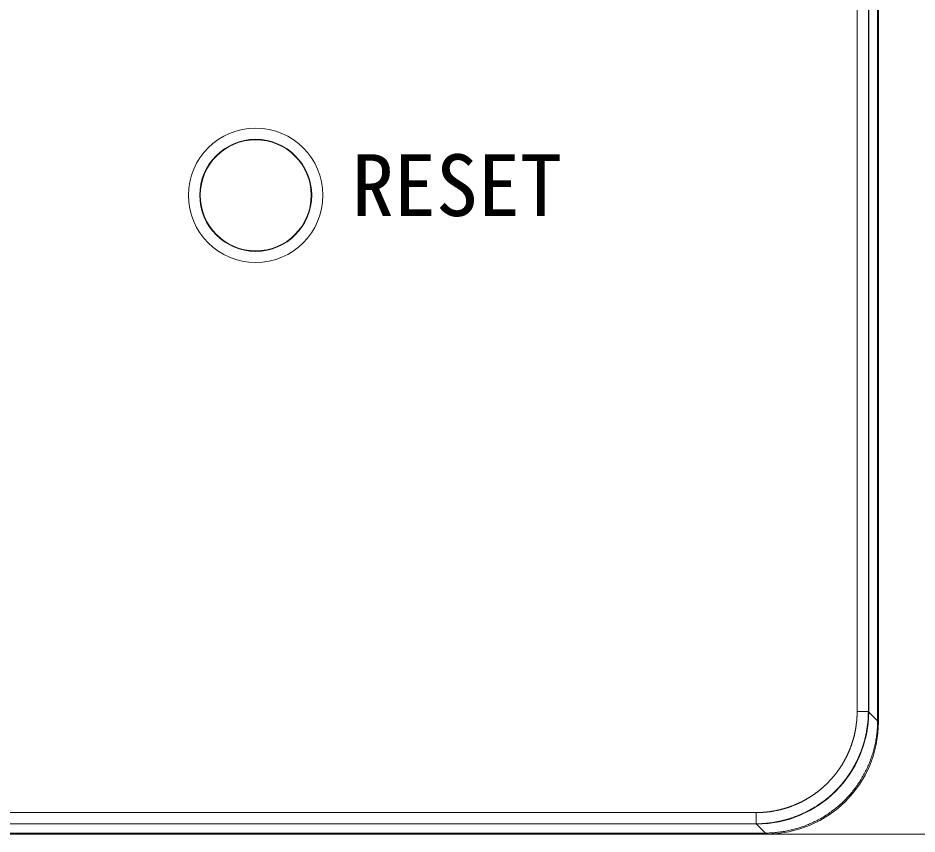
# Model space of a CAD drawing. Units: millimetres, scale not verified. Extents: x -798 to 446, y -315 to 315.
# Drawn here: x -78.91 to -54.88, y -81.96 to -60.15 of the extents above; entities that cross this region are included whole.
import ezdxf
from ezdxf.enums import TextEntityAlignment as Align

# ---------------------------------------------------------------- set-up
doc = ezdxf.new("R2010")
doc.units = ezdxf.units.MM
doc.header["$LTSCALE"] = 3
doc.layers.add('0-0_0', color=7, linetype='Continuous', lineweight=18)
doc.styles.add('ＭＳ ゴシック', font='')
doc.styles.get('ＭＳ ゴシック').set_extended_font_data('MS Gothic')

msp = doc.modelspace()

# ---------------------------------------------------------------- linework, layer by layer
at = {"layer": '0-0_0'}
for p, q in [((-55.933, -78.934), (-55.933, 54.517)), ((-56.168, -78.699), (-56.168, 54.281)), ((-55.906, -12.134), (-55.906, -78.959)), ((-55.906, -78.959), (-55.906, -12.734)), ((-56.479, -78.688), (-56.479, -50.738)), ((-56.179, -50.738), (-56.179, -78.688)), ((-56.479, -78.688), (-56.179, -78.688)), ((-56.168, -78.699), (-55.933, -78.934)), ((-123.585, -81.386), (-59.178, -81.386)), ((-59.178, -81.386), (-59.178, -81.686)), ((-59.178, -81.686), (-123.585, -81.686)), ((-58.931, -81.932), (-59.167, -81.697)), ((-123.832, -81.932), (-58.931, -81.932)), ((-123.856, -81.959), (-58.906, -81.959)), ((-58.941, -81.959), (-33.388, -81.959))]:
    msp.add_line(p, q, dxfattribs=at)
for points in [[(-56.485, -78.859), (-56.484, -78.85), (-56.483, -78.84), (-56.483, -78.831), (-56.482, -78.821), (-56.482, -78.812), (-56.482, -78.802), (-56.481, -78.793), (-56.481, -78.783), (-56.481, -78.774), (-56.48, -78.764), (-56.48, -78.755), (-56.48, -78.745), (-56.48, -78.736), (-56.479, -78.726), (-56.479, -78.717), (-56.479, -78.707), (-56.479, -78.697), (-56.479, -78.688)], [(-56.179, -78.688), (-56.179, -78.698), (-56.179, -78.709), (-56.18, -78.72), (-56.18, -78.73), (-56.18, -78.741), (-56.18, -78.752), (-56.18, -78.762), (-56.181, -78.773), (-56.181, -78.783), (-56.181, -78.794), (-56.182, -78.804), (-56.182, -78.815), (-56.183, -78.826), (-56.183, -78.836), (-56.184, -78.847), (-56.184, -78.857), (-56.185, -78.868), (-56.185, -78.878), (-56.186, -78.889), (-56.187, -78.899), (-56.188, -78.91), (-56.188, -78.92), (-56.189, -78.931), (-56.19, -78.941), (-56.191, -78.952), (-56.192, -78.962), (-56.193, -78.973), (-56.194, -78.983), (-56.195, -78.993), (-56.196, -79.004), (-56.197, -79.014), (-56.198, -79.025), (-56.2, -79.035), (-56.201, -79.046), (-56.202, -79.056), (-56.203, -79.066), (-56.205, -79.077), (-56.206, -79.087), (-56.208, -79.098)], [(-56.168, -78.699), (-56.169, -78.698), (-56.17, -78.697), (-56.171, -78.697), (-56.171, -78.696), (-56.172, -78.695), (-56.173, -78.694), (-56.174, -78.694), (-56.174, -78.693), (-56.175, -78.693), (-56.175, -78.692), (-56.176, -78.692), (-56.176, -78.691), (-56.177, -78.691), (-56.177, -78.69), (-56.178, -78.69), (-56.178, -78.689), (-56.179, -78.689), (-56.179, -78.688)], [(-56.533, -79.224), (-56.531, -79.215), (-56.529, -79.205), (-56.527, -79.196), (-56.526, -79.187), (-56.524, -79.178), (-56.522, -79.168), (-56.521, -79.159), (-56.519, -79.15), (-56.517, -79.141), (-56.516, -79.131), (-56.514, -79.122), (-56.513, -79.113), (-56.511, -79.103), (-56.51, -79.094), (-56.509, -79.085), (-56.507, -79.075), (-56.506, -79.066), (-56.504, -79.057), (-56.503, -79.047), (-56.502, -79.038), (-56.501, -79.029), (-56.5, -79.019), (-56.498, -79.01), (-56.497, -79), (-56.496, -78.991), (-56.495, -78.982), (-56.494, -78.972), (-56.493, -78.963), (-56.492, -78.953), (-56.491, -78.944), (-56.49, -78.935), (-56.49, -78.925), (-56.489, -78.916), (-56.488, -78.906), (-56.487, -78.897), (-56.487, -78.888), (-56.486, -78.878), (-56.485, -78.869), (-56.485, -78.859)], [(-55.96, -79.338), (-55.955, -79.301), (-55.951, -79.265), (-55.947, -79.228), (-55.944, -79.192), (-55.941, -79.155), (-55.938, -79.118), (-55.936, -79.081), (-55.935, -79.045), (-55.934, -79.008), (-55.933, -78.971), (-55.933, -78.934)], [(-56.631, -79.581), (-56.628, -79.572), (-56.625, -79.563), (-56.622, -79.554), (-56.619, -79.545), (-56.616, -79.536), (-56.613, -79.527), (-56.61, -79.518), (-56.607, -79.508), (-56.604, -79.499), (-56.601, -79.49), (-56.598, -79.481), (-56.596, -79.472), (-56.593, -79.463), (-56.59, -79.454), (-56.588, -79.445), (-56.585, -79.436), (-56.582, -79.427), (-56.58, -79.417), (-56.577, -79.408), (-56.575, -79.399), (-56.572, -79.39), (-56.57, -79.381), (-56.567, -79.372), (-56.565, -79.362), (-56.562, -79.353), (-56.56, -79.344), (-56.558, -79.335), (-56.556, -79.326), (-56.553, -79.316), (-56.551, -79.307), (-56.549, -79.298), (-56.547, -79.289), (-56.545, -79.279), (-56.543, -79.27), (-56.541, -79.261), (-56.539, -79.252), (-56.537, -79.242), (-56.535, -79.233), (-56.533, -79.224)], [(-56.208, -79.098), (-56.209, -79.108), (-56.21, -79.118), (-56.212, -79.129), (-56.214, -79.139), (-56.215, -79.149), (-56.217, -79.16), (-56.218, -79.17), (-56.22, -79.18), (-56.222, -79.191), (-56.224, -79.201), (-56.226, -79.211), (-56.227, -79.222), (-56.229, -79.232), (-56.231, -79.242), (-56.233, -79.253), (-56.235, -79.263), (-56.237, -79.273), (-56.239, -79.284), (-56.241, -79.294), (-56.243, -79.304), (-56.246, -79.314), (-56.248, -79.325), (-56.25, -79.335), (-56.252, -79.345), (-56.255, -79.355), (-56.257, -79.366), (-56.259, -79.376), (-56.262, -79.386), (-56.264, -79.396), (-56.267, -79.407), (-56.269, -79.417), (-56.272, -79.427), (-56.275, -79.437), (-56.277, -79.447), (-56.28, -79.458), (-56.283, -79.468), (-56.285, -79.478), (-56.288, -79.488), (-56.291, -79.498)], [(-56.479, -80.661), (-56.458, -80.631), (-56.438, -80.6), (-56.418, -80.57), (-56.398, -80.539), (-56.378, -80.507), (-56.359, -80.476), (-56.34, -80.444), (-56.322, -80.412), (-56.304, -80.38), (-56.287, -80.348), (-56.269, -80.315), (-56.253, -80.283), (-56.236, -80.25), (-56.22, -80.216), (-56.205, -80.183), (-56.19, -80.15), (-56.175, -80.116), (-56.161, -80.082), (-56.147, -80.048), (-56.134, -80.014), (-56.12, -79.979), (-56.108, -79.945), (-56.096, -79.91), (-56.084, -79.875), (-56.073, -79.84), (-56.062, -79.805), (-56.051, -79.77), (-56.041, -79.734), (-56.032, -79.699), (-56.022, -79.663), (-56.014, -79.627), (-56.005, -79.591), (-55.998, -79.555), (-55.99, -79.519), (-55.983, -79.483), (-55.977, -79.447), (-55.971, -79.411), (-55.965, -79.374), (-55.96, -79.338)], [(-56.291, -79.498), (-56.294, -79.509), (-56.297, -79.519), (-56.3, -79.529), (-56.303, -79.539), (-56.306, -79.549), (-56.309, -79.559), (-56.312, -79.569), (-56.315, -79.579), (-56.318, -79.59), (-56.321, -79.6), (-56.325, -79.61), (-56.328, -79.62), (-56.331, -79.63), (-56.335, -79.64), (-56.338, -79.65), (-56.341, -79.66), (-56.345, -79.67), (-56.348, -79.68), (-56.352, -79.69), (-56.355, -79.7), (-56.359, -79.71), (-56.363, -79.72), (-56.366, -79.73), (-56.37, -79.739), (-56.374, -79.749), (-56.377, -79.759), (-56.381, -79.769), (-56.385, -79.779), (-56.389, -79.789), (-56.393, -79.799), (-56.397, -79.808), (-56.401, -79.818), (-56.405, -79.828), (-56.409, -79.838), (-56.413, -79.847), (-56.417, -79.857), (-56.421, -79.867), (-56.425, -79.876), (-56.429, -79.886)], [(-56.777, -79.92), (-56.772, -79.912), (-56.768, -79.903), (-56.764, -79.895), (-56.76, -79.886), (-56.756, -79.878), (-56.751, -79.869), (-56.747, -79.861), (-56.743, -79.852), (-56.739, -79.844), (-56.735, -79.835), (-56.731, -79.827), (-56.727, -79.818), (-56.723, -79.81), (-56.719, -79.801), (-56.715, -79.792), (-56.712, -79.784), (-56.708, -79.775), (-56.704, -79.766), (-56.7, -79.758), (-56.696, -79.749), (-56.693, -79.74), (-56.689, -79.731), (-56.685, -79.723), (-56.682, -79.714), (-56.678, -79.705), (-56.675, -79.696), (-56.671, -79.688), (-56.668, -79.679), (-56.664, -79.67), (-56.661, -79.661), (-56.657, -79.652), (-56.654, -79.643), (-56.651, -79.634), (-56.647, -79.625), (-56.644, -79.617), (-56.641, -79.608), (-56.637, -79.599), (-56.634, -79.59), (-56.631, -79.581)], [(-56.967, -80.235), (-56.961, -80.228), (-56.956, -80.22), (-56.951, -80.212), (-56.945, -80.204), (-56.94, -80.196), (-56.935, -80.188), (-56.929, -80.181), (-56.924, -80.173), (-56.919, -80.165), (-56.914, -80.157), (-56.909, -80.149), (-56.904, -80.141), (-56.899, -80.133), (-56.893, -80.125), (-56.888, -80.117), (-56.883, -80.109), (-56.879, -80.101), (-56.874, -80.093), (-56.869, -80.085), (-56.864, -80.077), (-56.859, -80.069), (-56.854, -80.06), (-56.849, -80.052), (-56.845, -80.044), (-56.84, -80.036), (-56.835, -80.028), (-56.831, -80.02), (-56.826, -80.011), (-56.821, -80.003), (-56.817, -79.995), (-56.812, -79.987), (-56.808, -79.978), (-56.803, -79.97), (-56.799, -79.962), (-56.794, -79.954), (-56.79, -79.945), (-56.785, -79.937), (-56.781, -79.928), (-56.777, -79.92)], [(-56.429, -79.886), (-56.433, -79.896), (-56.438, -79.905), (-56.442, -79.915), (-56.446, -79.925), (-56.451, -79.934), (-56.455, -79.944), (-56.459, -79.953), (-56.464, -79.963), (-56.468, -79.972), (-56.473, -79.982), (-56.477, -79.991), (-56.482, -80.001), (-56.487, -80.01), (-56.491, -80.019), (-56.496, -80.029), (-56.501, -80.038), (-56.505, -80.048), (-56.51, -80.057), (-56.515, -80.066), (-56.52, -80.076), (-56.525, -80.085), (-56.53, -80.094), (-56.534, -80.103), (-56.539, -80.113), (-56.544, -80.122), (-56.549, -80.131), (-56.555, -80.14), (-56.56, -80.149), (-56.565, -80.158), (-56.57, -80.168), (-56.575, -80.177), (-56.58, -80.186), (-56.586, -80.195), (-56.591, -80.204), (-56.596, -80.213), (-56.602, -80.222), (-56.607, -80.231), (-56.612, -80.24), (-56.618, -80.249)], [(-57.2, -80.524), (-57.193, -80.517), (-57.187, -80.51), (-57.18, -80.503), (-57.174, -80.496), (-57.168, -80.489), (-57.161, -80.481), (-57.155, -80.474), (-57.149, -80.467), (-57.143, -80.46), (-57.136, -80.453), (-57.13, -80.446), (-57.124, -80.438), (-57.118, -80.431), (-57.112, -80.424), (-57.105, -80.417), (-57.099, -80.409), (-57.093, -80.402), (-57.087, -80.395), (-57.081, -80.387), (-57.075, -80.38), (-57.069, -80.372), (-57.063, -80.365), (-57.058, -80.357), (-57.052, -80.35), (-57.046, -80.342), (-57.04, -80.335), (-57.034, -80.327), (-57.028, -80.32), (-57.023, -80.312), (-57.017, -80.305), (-57.011, -80.297), (-57.006, -80.289), (-57, -80.282), (-56.994, -80.274), (-56.989, -80.266), (-56.983, -80.259), (-56.978, -80.251), (-56.972, -80.243), (-56.967, -80.235)], [(-56.618, -80.249), (-56.623, -80.258), (-56.629, -80.267), (-56.634, -80.276), (-56.64, -80.284), (-56.645, -80.293), (-56.651, -80.302), (-56.657, -80.311), (-56.662, -80.32), (-56.668, -80.329), (-56.674, -80.337), (-56.68, -80.346), (-56.686, -80.355), (-56.691, -80.364), (-56.697, -80.372), (-56.703, -80.381), (-56.709, -80.39), (-56.715, -80.398), (-56.721, -80.407), (-56.727, -80.416), (-56.733, -80.424), (-56.74, -80.433), (-56.746, -80.441), (-56.752, -80.45), (-56.758, -80.459), (-56.764, -80.467), (-56.771, -80.476), (-56.777, -80.484), (-56.783, -80.493), (-56.79, -80.501), (-56.796, -80.509), (-56.803, -80.518), (-56.809, -80.526), (-56.816, -80.534), (-56.822, -80.543), (-56.829, -80.551), (-56.835, -80.559), (-56.842, -80.568), (-56.849, -80.576), (-56.855, -80.584)], [(-57.55, -81.596), (-57.517, -81.579), (-57.485, -81.561), (-57.453, -81.543), (-57.421, -81.525), (-57.389, -81.506), (-57.358, -81.487), (-57.327, -81.467), (-57.296, -81.448), (-57.265, -81.427), (-57.234, -81.407), (-57.204, -81.386), (-57.174, -81.364), (-57.145, -81.343), (-57.115, -81.321), (-57.086, -81.298), (-57.057, -81.275), (-57.029, -81.252), (-57, -81.229), (-56.972, -81.205), (-56.945, -81.181), (-56.917, -81.156), (-56.89, -81.131), (-56.863, -81.106), (-56.837, -81.08), (-56.811, -81.055), (-56.785, -81.028), (-56.759, -81.002), (-56.734, -80.975), (-56.709, -80.948), (-56.685, -80.921), (-56.66, -80.893), (-56.637, -80.865), (-56.613, -80.837), (-56.59, -80.808), (-56.567, -80.779), (-56.545, -80.75), (-56.523, -80.721), (-56.501, -80.691), (-56.479, -80.661)], [(-57.469, -80.776), (-57.461, -80.77), (-57.454, -80.764), (-57.447, -80.758), (-57.439, -80.752), (-57.432, -80.746), (-57.425, -80.74), (-57.418, -80.734), (-57.411, -80.727), (-57.403, -80.721), (-57.396, -80.715), (-57.389, -80.709), (-57.382, -80.702), (-57.375, -80.696), (-57.368, -80.69), (-57.361, -80.683), (-57.354, -80.677), (-57.347, -80.671), (-57.34, -80.664), (-57.333, -80.658), (-57.326, -80.651), (-57.319, -80.645), (-57.313, -80.638), (-57.306, -80.632), (-57.299, -80.625), (-57.292, -80.619), (-57.285, -80.612), (-57.279, -80.605), (-57.272, -80.599), (-57.265, -80.592), (-57.259, -80.585), (-57.252, -80.579), (-57.245, -80.572), (-57.239, -80.565), (-57.232, -80.558), (-57.226, -80.551), (-57.219, -80.544), (-57.213, -80.538), (-57.206, -80.531), (-57.2, -80.524)], [(-56.855, -80.584), (-56.862, -80.592), (-56.869, -80.6), (-56.875, -80.609), (-56.882, -80.617), (-56.889, -80.625), (-56.896, -80.633), (-56.903, -80.641), (-56.91, -80.649), (-56.917, -80.657), (-56.924, -80.665), (-56.931, -80.673), (-56.938, -80.681), (-56.945, -80.689), (-56.952, -80.696), (-56.959, -80.704), (-56.966, -80.712), (-56.973, -80.72), (-56.98, -80.728), (-56.987, -80.735), (-56.995, -80.743), (-57.002, -80.751), (-57.009, -80.758), (-57.016, -80.766), (-57.024, -80.773), (-57.031, -80.781), (-57.038, -80.788), (-57.046, -80.796), (-57.053, -80.803), (-57.06, -80.811), (-57.068, -80.818), (-57.075, -80.826), (-57.083, -80.833), (-57.09, -80.84), (-57.098, -80.848), (-57.106, -80.855), (-57.113, -80.862), (-57.121, -80.869), (-57.128, -80.877), (-57.136, -80.884)], [(-58.097, -81.161), (-58.088, -81.157), (-58.08, -81.153), (-58.071, -81.149), (-58.063, -81.145), (-58.054, -81.141), (-58.045, -81.137), (-58.037, -81.133), (-58.028, -81.129), (-58.02, -81.125), (-58.011, -81.121), (-58.003, -81.117), (-57.994, -81.113), (-57.986, -81.109), (-57.977, -81.105), (-57.969, -81.1), (-57.96, -81.096), (-57.952, -81.092), (-57.943, -81.087), (-57.935, -81.083), (-57.927, -81.079), (-57.918, -81.074), (-57.91, -81.07), (-57.902, -81.065), (-57.893, -81.061), (-57.885, -81.056), (-57.877, -81.052), (-57.868, -81.047), (-57.86, -81.043), (-57.852, -81.038), (-57.844, -81.033), (-57.835, -81.029), (-57.827, -81.024), (-57.819, -81.019), (-57.811, -81.014), (-57.803, -81.009), (-57.794, -81.005), (-57.786, -81), (-57.778, -80.995), (-57.77, -80.99)], [(-57.77, -80.99), (-57.762, -80.985), (-57.754, -80.98), (-57.746, -80.975), (-57.738, -80.97), (-57.73, -80.965), (-57.722, -80.96), (-57.714, -80.955), (-57.706, -80.949), (-57.698, -80.944), (-57.69, -80.939), (-57.682, -80.934), (-57.674, -80.929), (-57.666, -80.923), (-57.659, -80.918), (-57.651, -80.913), (-57.643, -80.907), (-57.635, -80.902), (-57.627, -80.896), (-57.62, -80.891), (-57.612, -80.885), (-57.604, -80.88), (-57.596, -80.874), (-57.589, -80.869), (-57.581, -80.863), (-57.573, -80.858), (-57.566, -80.852), (-57.558, -80.846), (-57.551, -80.841), (-57.543, -80.835), (-57.536, -80.829), (-57.528, -80.823), (-57.521, -80.817), (-57.513, -80.812), (-57.506, -80.806), (-57.498, -80.8), (-57.491, -80.794), (-57.483, -80.788), (-57.476, -80.782), (-57.469, -80.776)], [(-57.136, -80.884), (-57.144, -80.891), (-57.152, -80.898), (-57.159, -80.905), (-57.167, -80.912), (-57.175, -80.919), (-57.183, -80.926), (-57.191, -80.933), (-57.199, -80.94), (-57.207, -80.947), (-57.214, -80.954), (-57.222, -80.961), (-57.23, -80.968), (-57.238, -80.974), (-57.247, -80.981), (-57.255, -80.988), (-57.263, -80.995), (-57.271, -81.001), (-57.279, -81.008), (-57.287, -81.015), (-57.295, -81.021), (-57.304, -81.028), (-57.312, -81.034), (-57.32, -81.041), (-57.328, -81.047), (-57.337, -81.054), (-57.345, -81.06), (-57.353, -81.067), (-57.362, -81.073), (-57.37, -81.08), (-57.378, -81.086), (-57.387, -81.092), (-57.395, -81.098), (-57.404, -81.105), (-57.412, -81.111), (-57.421, -81.117), (-57.429, -81.123), (-57.438, -81.129), (-57.447, -81.135), (-57.455, -81.142)], [(-58.444, -81.284), (-58.435, -81.282), (-58.426, -81.279), (-58.417, -81.277), (-58.408, -81.274), (-58.399, -81.271), (-58.389, -81.268), (-58.38, -81.266), (-58.371, -81.263), (-58.362, -81.26), (-58.353, -81.257), (-58.344, -81.254), (-58.335, -81.251), (-58.326, -81.248), (-58.317, -81.245), (-58.308, -81.242), (-58.299, -81.239), (-58.29, -81.236), (-58.282, -81.233), (-58.273, -81.23), (-58.264, -81.227), (-58.255, -81.224), (-58.246, -81.22), (-58.237, -81.217), (-58.228, -81.214), (-58.219, -81.21), (-58.211, -81.207), (-58.202, -81.204), (-58.193, -81.2), (-58.184, -81.197), (-58.175, -81.193), (-58.167, -81.19), (-58.158, -81.186), (-58.149, -81.183), (-58.14, -81.179), (-58.132, -81.175), (-58.123, -81.172), (-58.114, -81.168), (-58.106, -81.164), (-58.097, -81.161)], [(-57.455, -81.142), (-57.464, -81.148), (-57.473, -81.154), (-57.481, -81.16), (-57.49, -81.166), (-57.499, -81.171), (-57.507, -81.177), (-57.516, -81.183), (-57.525, -81.189), (-57.534, -81.195), (-57.543, -81.201), (-57.551, -81.206), (-57.56, -81.212), (-57.569, -81.218), (-57.578, -81.223), (-57.587, -81.229), (-57.596, -81.234), (-57.605, -81.24), (-57.614, -81.246), (-57.623, -81.251), (-57.632, -81.256), (-57.641, -81.262), (-57.65, -81.267), (-57.659, -81.273), (-57.668, -81.278), (-57.677, -81.283), (-57.686, -81.289), (-57.695, -81.294), (-57.705, -81.299), (-57.714, -81.304), (-57.723, -81.309), (-57.732, -81.314), (-57.741, -81.319), (-57.751, -81.324), (-57.76, -81.329), (-57.769, -81.334), (-57.778, -81.339), (-57.788, -81.344), (-57.797, -81.349), (-57.806, -81.354)], [(-59.178, -81.386), (-59.168, -81.386), (-59.158, -81.386), (-59.149, -81.386), (-59.139, -81.386), (-59.13, -81.386), (-59.12, -81.385), (-59.111, -81.385), (-59.101, -81.385), (-59.092, -81.385), (-59.082, -81.384), (-59.072, -81.384), (-59.063, -81.384), (-59.053, -81.383), (-59.044, -81.383), (-59.034, -81.382), (-59.025, -81.382), (-59.015, -81.381), (-59.006, -81.381), (-58.996, -81.38), (-58.987, -81.379), (-58.977, -81.379), (-58.968, -81.378), (-58.958, -81.377), (-58.949, -81.376), (-58.939, -81.375), (-58.93, -81.375), (-58.92, -81.374), (-58.911, -81.373), (-58.901, -81.372), (-58.892, -81.371), (-58.882, -81.37), (-58.873, -81.369), (-58.863, -81.368), (-58.854, -81.366), (-58.844, -81.365), (-58.835, -81.364), (-58.825, -81.363), (-58.816, -81.362), (-58.806, -81.36)], [(-58.806, -81.36), (-58.797, -81.359), (-58.788, -81.358), (-58.778, -81.356), (-58.769, -81.355), (-58.759, -81.353), (-58.75, -81.352), (-58.741, -81.35), (-58.731, -81.349), (-58.722, -81.347), (-58.712, -81.346), (-58.703, -81.344), (-58.694, -81.342), (-58.684, -81.341), (-58.675, -81.339), (-58.666, -81.337), (-58.656, -81.335), (-58.647, -81.333), (-58.638, -81.331), (-58.628, -81.329), (-58.619, -81.328), (-58.61, -81.326), (-58.6, -81.324), (-58.591, -81.322), (-58.582, -81.319), (-58.573, -81.317), (-58.563, -81.315), (-58.554, -81.313), (-58.545, -81.311), (-58.536, -81.309), (-58.527, -81.306), (-58.517, -81.304), (-58.508, -81.302), (-58.499, -81.299), (-58.49, -81.297), (-58.481, -81.294), (-58.471, -81.292), (-58.462, -81.29), (-58.453, -81.287), (-58.444, -81.284)], [(-57.806, -81.354), (-57.816, -81.359), (-57.825, -81.363), (-57.835, -81.368), (-57.844, -81.373), (-57.853, -81.378), (-57.863, -81.382), (-57.872, -81.387), (-57.882, -81.391), (-57.891, -81.396), (-57.901, -81.4), (-57.91, -81.405), (-57.92, -81.409), (-57.929, -81.414), (-57.939, -81.418), (-57.948, -81.422), (-57.958, -81.427), (-57.968, -81.431), (-57.977, -81.435), (-57.987, -81.439), (-57.996, -81.443), (-58.006, -81.448), (-58.016, -81.452), (-58.025, -81.456), (-58.035, -81.46), (-58.045, -81.464), (-58.054, -81.468), (-58.064, -81.472), (-58.074, -81.475), (-58.084, -81.479), (-58.093, -81.483), (-58.103, -81.487), (-58.113, -81.491), (-58.123, -81.494), (-58.133, -81.498), (-58.143, -81.502), (-58.152, -81.505), (-58.162, -81.509), (-58.172, -81.512), (-58.182, -81.516)], [(-58.987, -81.68), (-58.997, -81.68), (-59.008, -81.681), (-59.018, -81.682), (-59.029, -81.682), (-59.04, -81.683), (-59.05, -81.683), (-59.061, -81.684), (-59.071, -81.684), (-59.082, -81.684), (-59.093, -81.685), (-59.103, -81.685), (-59.114, -81.685), (-59.124, -81.685), (-59.135, -81.686), (-59.146, -81.686), (-59.156, -81.686), (-59.167, -81.686), (-59.178, -81.686)], [(-59.167, -81.697), (-59.167, -81.696), (-59.168, -81.696), (-59.168, -81.695), (-59.169, -81.695), (-59.169, -81.694), (-59.17, -81.694), (-59.17, -81.693), (-59.171, -81.693), (-59.171, -81.692), (-59.172, -81.692), (-59.172, -81.691), (-59.173, -81.691), (-59.173, -81.69), (-59.174, -81.69), (-59.174, -81.689), (-59.175, -81.689), (-59.175, -81.688), (-59.176, -81.688), (-59.176, -81.687), (-59.177, -81.687), (-59.177, -81.686), (-59.178, -81.686)], [(-58.578, -81.625), (-58.588, -81.627), (-58.598, -81.629), (-58.609, -81.631), (-58.619, -81.633), (-58.63, -81.635), (-58.64, -81.637), (-58.65, -81.639), (-58.661, -81.641), (-58.671, -81.643), (-58.682, -81.644), (-58.692, -81.646), (-58.702, -81.648), (-58.713, -81.649), (-58.723, -81.651), (-58.734, -81.653), (-58.744, -81.654), (-58.755, -81.656), (-58.765, -81.657), (-58.776, -81.659), (-58.786, -81.66), (-58.797, -81.661), (-58.807, -81.663), (-58.818, -81.664), (-58.828, -81.665), (-58.839, -81.667), (-58.849, -81.668), (-58.86, -81.669), (-58.87, -81.67), (-58.881, -81.671), (-58.891, -81.672), (-58.902, -81.673), (-58.913, -81.674), (-58.923, -81.675), (-58.934, -81.676), (-58.944, -81.677), (-58.955, -81.678), (-58.965, -81.678), (-58.976, -81.679), (-58.987, -81.68)], [(-58.931, -81.932), (-58.894, -81.932), (-58.857, -81.932), (-58.82, -81.93), (-58.784, -81.929), (-58.747, -81.927), (-58.71, -81.924), (-58.674, -81.921), (-58.637, -81.918), (-58.6, -81.914), (-58.564, -81.91), (-58.527, -81.905), (-58.491, -81.9), (-58.454, -81.894), (-58.418, -81.888), (-58.382, -81.882), (-58.346, -81.875), (-58.31, -81.868), (-58.274, -81.86), (-58.238, -81.851), (-58.202, -81.843), (-58.166, -81.834), (-58.131, -81.824), (-58.096, -81.814), (-58.06, -81.803), (-58.025, -81.793), (-57.99, -81.781), (-57.955, -81.769), (-57.921, -81.757), (-57.886, -81.745), (-57.852, -81.732), (-57.817, -81.718), (-57.783, -81.704), (-57.749, -81.69), (-57.716, -81.675), (-57.682, -81.66), (-57.649, -81.645), (-57.616, -81.629), (-57.583, -81.612), (-57.55, -81.596)], [(-58.182, -81.516), (-58.192, -81.519), (-58.202, -81.523), (-58.212, -81.526), (-58.222, -81.529), (-58.232, -81.533), (-58.242, -81.536), (-58.252, -81.539), (-58.262, -81.543), (-58.272, -81.546), (-58.282, -81.549), (-58.292, -81.552), (-58.302, -81.555), (-58.312, -81.558), (-58.322, -81.561), (-58.332, -81.564), (-58.342, -81.567), (-58.352, -81.57), (-58.363, -81.573), (-58.373, -81.576), (-58.383, -81.579), (-58.393, -81.581), (-58.403, -81.584), (-58.413, -81.587), (-58.424, -81.589), (-58.434, -81.592), (-58.444, -81.595), (-58.454, -81.597), (-58.464, -81.6), (-58.475, -81.602), (-58.485, -81.605), (-58.495, -81.607), (-58.506, -81.609), (-58.516, -81.612), (-58.526, -81.614), (-58.536, -81.616), (-58.547, -81.619), (-58.557, -81.621), (-58.567, -81.623), (-58.578, -81.625)]]:
    msp.add_lwpolyline(points, dxfattribs=at)
for radius in [1.797, 1.497, 1.484]:
    msp.add_circle((-72.556, -64.893), radius, dxfattribs=at)
for centre, radius, start, end in [((-59.171, -78.694), 3.002, 270.0816, 359.9184), ((-58.906, -78.959), 3, 270, 0)]:
    msp.add_arc(centre, radius, start, end, dxfattribs=at)

# ---------------------------------------------------------------- texts
at = {"layer": '0-0_0', "style": 'ＭＳ ゴシック'}
msp.add_text('RESET', height=1.65, dxfattribs=at).set_placement((-69.984, -65.941), align=Align.BOTTOM_LEFT)

doc.saveas('drawing.dxf')
